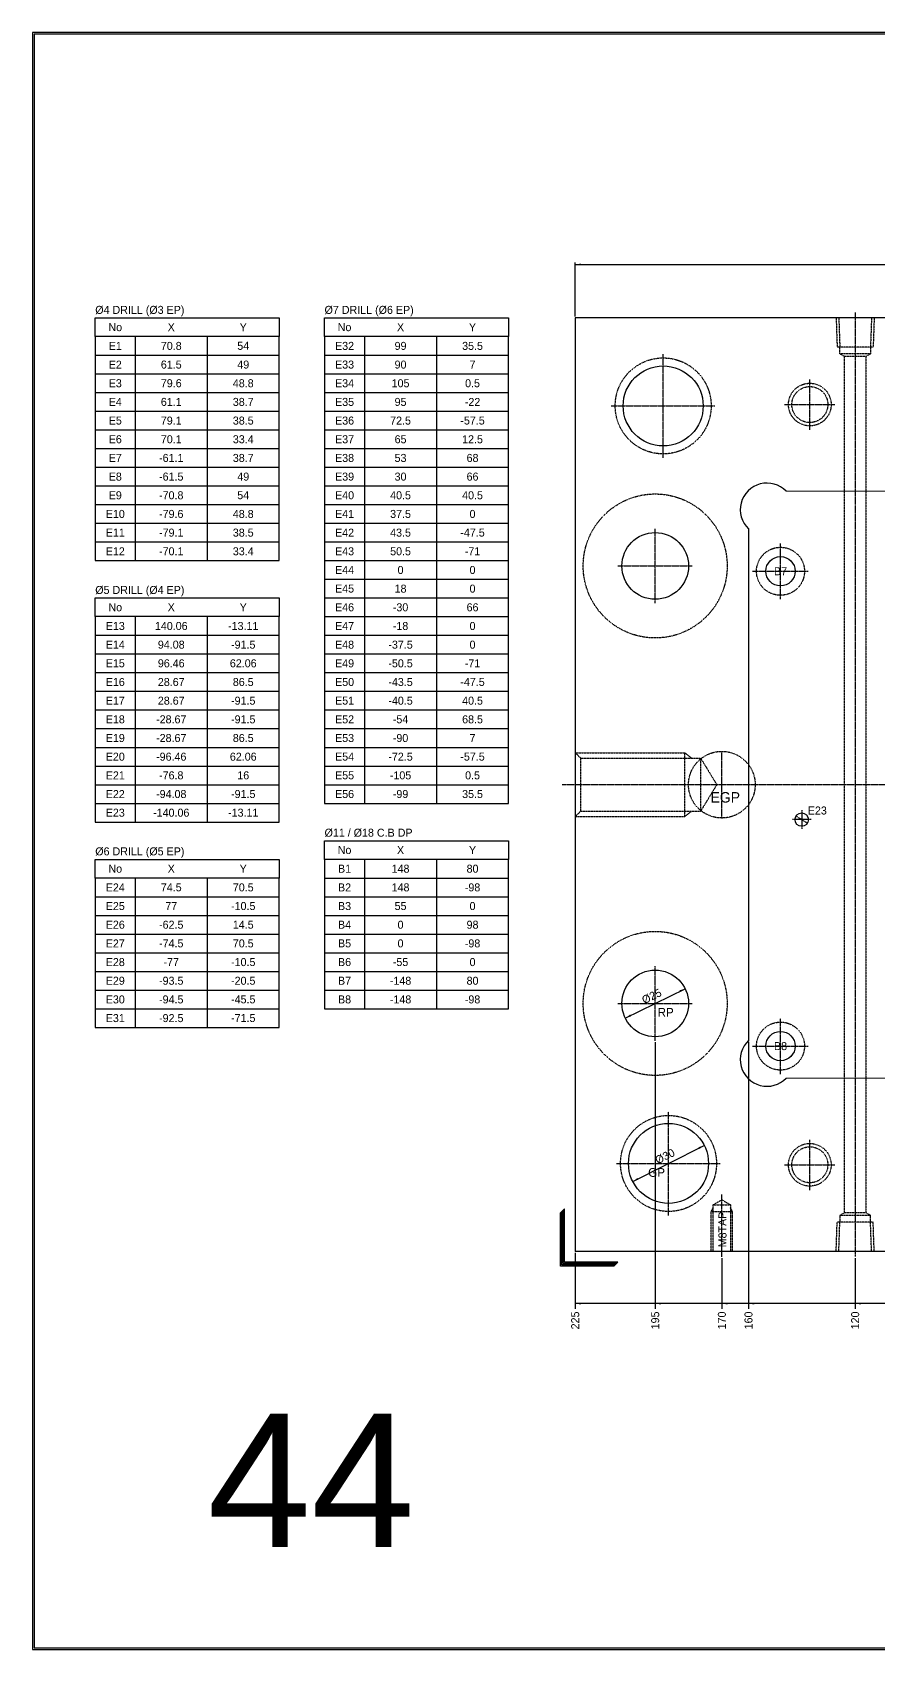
# Model space of a CAD drawing. Header units: millimetres. Extents: x 84 to 2539, y 150 to 1707.
# Drawn here: x 1049 to 1366, y 173 to 779 of the extents above; entities that cross this region are included whole.
import ezdxf
from ezdxf.enums import TextEntityAlignment as Align

# ---------------------------------------------------------------- set-up
doc = ezdxf.new("R2010")
doc.units = ezdxf.units.MM
doc.header["$LTSCALE"] = 0.3
for name, pattern in [('CEN10', [1.36, 1, -0.13, 0.1, -0.13]), ('HID2', [0.3, 0.2, -0.1]), ('HID3', [0.43, 0.3, -0.13])]:
    doc.linetypes.add(name, pattern=pattern)
for name, color, linetype in [('1', 30, 'CEN10'), ('2', 43, 'HID3'), ('4', 133, 'Continuous'), ('5', 3, 'Continuous'), ('ARROW', 254, 'Continuous'), ('base', 133, 'Continuous'), ('CB', 133, 'Continuous'), ('DIMENSION', 255, 'Continuous'), ('DIMLINE', 251, 'Continuous'), ('EP', 2, 'Continuous'), ('EP1', 2, 'Continuous'), ('L1', 31, 'Continuous'), ('TABLE', 252, 'Continuous'), ('TABLE-N', 255, 'Continuous'), ('TABLE-T', 255, 'Continuous'), ('TAP-S', 43, 'HID2'), ('WLINE', 105, 'HID3')]:
    doc.layers.add(name, color=color, linetype=linetype)
doc.layers.add('외형선', color=4, linetype='Continuous', lineweight=50)
doc.styles.add('K', font='romank.shx', dxfattribs={"bigfont": 'ciwhhs.shx'})
doc.styles.get("Standard").update_dxf_attribs({"font": 'arial.ttf'})

# ---------------------------------------------------------------- blocks, each defined once
blk = doc.blocks.new('bicon')
at = {"color": 0}
for p, q in [((4, 16), (4, -4)), ((4, 16), (5.5, 14.5)), ((4.5, 15.5), (4.5, -4.5)), ((5, 15), (5, -5)), ((5.5, 14.5), (5.5, -5.5)), ((4, -4), (-16, -4)), ((-16, -4), (-14.5, -5.5)), ((4.5, -4.5), (-15.5, -4.5)), ((5, -5), (-15, -5)), ((5.5, -5.5), (-14.5, -5.5))]:
    blk.add_line(p, q, dxfattribs=at)
blk = doc.blocks.new('karrow')
at = {"layer": 'ARROW'}
blk.add_hatch(color=256, dxfattribs=at).paths.add_polyline_path([(-1, 0.17), (-1, -0.17), (0, 0)])
blk = doc.blocks.new('ST-A1')
at = {"layer": 'L1'}
for p, q in [((788.6, 550.6), (-0.6, 550.6)), ((-0.6, 550.6), (-0.6, -0.6)), ((788, 550), (0, 550)), ((0, 550), (0, 0)), ((0, 0), (788, 0)), ((-0.6, -0.6), (788.6, -0.6))]:
    blk.add_line(p, q, dxfattribs=at)

msp = doc.modelspace()

# ---------------------------------------------------------------- linework, layer by layer
at = {"layer": '1'}
for p, q in [((1307.42, 484.4), (1307.42, 509.4)), ((1339.48, 482.46), (1335.25, 485.13))]:
    msp.add_line(p, q, dxfattribs=at)
at = {"layer": '2'}
for centre, radius in [((1282.42, 578.9), 27), ((1307.42, 496.9), 12.5), ((1282.42, 414.9), 27)]:
    msp.add_circle(centre, radius, dxfattribs=at)
at = {"layer": '4', "lineweight": 18}
for p, q in [((1331.56, 606.9), (1623.28, 606.9)), ((1331.56, 386.9), (1623.28, 386.9))]:
    msp.add_line(p, q, dxfattribs=at)
at = {"layer": '4'}
msp.add_line((1317.42, 592.76), (1317.42, 401.04), dxfattribs=at)
for centre, start, end in [((1324.35, 599.97), 43.86525, 226.13475), ((1324.35, 393.83), 133.86525, 316.13475)]:
    msp.add_arc(centre, 10, start, end, dxfattribs=at)
at = {"layer": 'base'}
for p, q in [((1702.42, 671.9), (1252.42, 671.9)), ((1252.42, 671.9), (1252.42, 321.9)), ((1702.42, 321.9), (1252.42, 321.9))]:
    msp.add_line(p, q, dxfattribs=at)
at = {"layer": 'base', "color": 30, "linetype": 'CEN10'}
for p, q in [((1285.42, 619.4), (1285.42, 658.4)), ((1340.42, 629.9), (1340.42, 648.9)), ((1265.92, 638.9), (1304.92, 638.9)), ((1330.92, 639.4), (1349.92, 639.4)), ((1282.42, 564.9), (1282.42, 592.9)), ((1268.42, 578.9), (1296.42, 578.9)), ((1707.42, 496.9), (1247.42, 496.9)), ((1282.42, 400.9), (1282.42, 428.9)), ((1268.42, 414.9), (1296.42, 414.9)), ((1287.42, 335.4), (1287.42, 374.4)), ((1340.42, 344.9), (1340.42, 363.9)), ((1267.92, 354.9), (1306.92, 354.9)), ((1330.92, 354.4), (1349.92, 354.4))]:
    msp.add_line(p, q, dxfattribs=at)
at = {"layer": 'base', "color": 8, "linetype": 'HID2'}
for p, q in [((1252.42, 508.9), (1254.42, 506.9)), ((1252.42, 508.9), (1293.42, 508.9)), ((1254.42, 506.9), (1254.42, 486.9)), ((1254.42, 506.9), (1299.42, 506.9)), ((1293.42, 508.9), (1293.42, 484.9)), ((1293.42, 508.9), (1296.02, 506.9)), ((1299.42, 506.9), (1299.42, 486.9)), ((1299.42, 506.9), (1305.52, 496.9)), ((1305.52, 496.9), (1299.42, 486.9)), ((1254.42, 486.9), (1252.42, 484.9)), ((1299.42, 486.9), (1254.42, 486.9)), ((1293.42, 484.9), (1296.02, 486.9)), ((1293.42, 484.9), (1252.42, 484.9))]:
    msp.add_line(p, q, dxfattribs=at)
at = {"layer": 'base', "color": 8, "linetype": 'HID3'}
for centre in [(1285.42, 638.9), (1287.42, 354.9)]:
    msp.add_circle(centre, 18, dxfattribs=at)
at = {"layer": 'base'}
for centre, radius in [((1285.42, 638.9), 15), ((1282.42, 578.9), 12.5), ((1282.42, 414.9), 12.5), ((1287.42, 354.9), 15)]:
    msp.add_circle(centre, radius, dxfattribs=at)
at = {"layer": 'base', "color": 8, "linetype": 'HID2'}
for centre, radius in [((1340.42, 639.4), 8), ((1340.42, 639.4), 6.75), ((1340.42, 354.4), 8), ((1340.42, 354.4), 6.75)]:
    msp.add_circle(centre, radius, dxfattribs=at)
at = {"layer": 'CB', "color": 1, "linetype": 'CEN10'}
for p, q in [((1329.42, 566.4), (1329.42, 587.4)), ((1318.92, 576.9), (1339.92, 576.9)), ((1329.42, 388.4), (1329.42, 409.4)), ((1318.92, 398.9), (1339.92, 398.9))]:
    msp.add_line(p, q, dxfattribs=at)
at = {"layer": 'CB', "color": 8, "linetype": 'HID2'}
for centre in [(1329.42, 576.9), (1329.42, 398.9)]:
    msp.add_circle(centre, 9, dxfattribs=at)
at = {"layer": 'CB'}
for centre in [(1329.42, 576.9), (1329.42, 398.9)]:
    msp.add_circle(centre, 5.5, dxfattribs=at)
at = {"layer": 'DIMLINE'}
for p, q in [((1252.42, 672.4), (1252.42, 692.7)), ((1252.42, 691.9), (1702.42, 691.9)), ((1271.21, 409.39), (1293.64, 420.42)), ((1282.42, 400.4), (1282.42, 300.39)), ((1317.42, 400.54), (1317.42, 300.39)), ((1274.02, 348.16), (1300.82, 361.65)), ((1252.42, 321.4), (1252.42, 300.39)), ((1307.42, 319.4), (1307.42, 300.39)), ((1357.42, 319.4), (1357.42, 300.39)), ((1477.42, 302.39), (1252.42, 302.39))]:
    msp.add_line(p, q, dxfattribs=at)
at = {"layer": 'EP', "color": 30, "linetype": 'CEN10'}
for p, q in [((1337.36, 487.3), (1337.36, 480.3)), ((1340.86, 483.8), (1333.86, 483.8))]:
    msp.add_line(p, q, dxfattribs=at)
at = {"layer": 'EP1'}
msp.add_circle((1337.36, 483.8), 2.5, dxfattribs=at)
at = {"layer": 'TABLE'}
for p, q in [((1087.42, 664.9), (1087.42, 657.9)), ((1114.42, 664.9), (1114.42, 657.9)), ((1173.42, 664.9), (1173.42, 657.9)), ((1200.42, 664.9), (1200.42, 657.9)), ((1087.42, 657.9), (1087.42, 650.9)), ((1114.42, 657.9), (1114.42, 650.9)), ((1173.42, 657.9), (1173.42, 650.9)), ((1200.42, 657.9), (1200.42, 650.9)), ((1087.42, 650.9), (1087.42, 643.9)), ((1114.42, 650.9), (1114.42, 643.9)), ((1173.42, 650.9), (1173.42, 643.9)), ((1200.42, 650.9), (1200.42, 643.9)), ((1087.42, 643.9), (1087.42, 636.9)), ((1114.42, 643.9), (1114.42, 636.9)), ((1173.42, 643.9), (1173.42, 636.9)), ((1200.42, 643.9), (1200.42, 636.9)), ((1087.42, 636.9), (1087.42, 629.9)), ((1114.42, 636.9), (1114.42, 629.9)), ((1173.42, 636.9), (1173.42, 629.9)), ((1200.42, 636.9), (1200.42, 629.9)), ((1087.42, 629.9), (1087.42, 622.9)), ((1114.42, 629.9), (1114.42, 622.9)), ((1173.42, 629.9), (1173.42, 622.9)), ((1200.42, 629.9), (1200.42, 622.9)), ((1087.42, 622.9), (1087.42, 615.9)), ((1114.42, 622.9), (1114.42, 615.9)), ((1173.42, 622.9), (1173.42, 615.9)), ((1200.42, 622.9), (1200.42, 615.9)), ((1087.42, 615.9), (1087.42, 608.9)), ((1114.42, 615.9), (1114.42, 608.9)), ((1173.42, 615.9), (1173.42, 608.9)), ((1200.42, 615.9), (1200.42, 608.9)), ((1087.42, 608.9), (1087.42, 601.9)), ((1114.42, 608.9), (1114.42, 601.9)), ((1173.42, 608.9), (1173.42, 601.9)), ((1200.42, 608.9), (1200.42, 601.9)), ((1087.42, 601.9), (1087.42, 594.9)), ((1114.42, 601.9), (1114.42, 594.9)), ((1173.42, 601.9), (1173.42, 594.9)), ((1200.42, 601.9), (1200.42, 594.9)), ((1087.42, 594.9), (1087.42, 587.9)), ((1114.42, 594.9), (1114.42, 587.9)), ((1173.42, 594.9), (1173.42, 587.9)), ((1200.42, 594.9), (1200.42, 587.9)), ((1087.42, 587.9), (1087.42, 580.9)), ((1114.42, 587.9), (1114.42, 580.9)), ((1173.42, 587.9), (1173.42, 580.9)), ((1200.42, 587.9), (1200.42, 580.9)), ((1173.42, 580.9), (1173.42, 573.9)), ((1200.42, 580.9), (1200.42, 573.9)), ((1173.42, 573.9), (1173.42, 566.9)), ((1200.42, 573.9), (1200.42, 566.9)), ((1173.42, 566.9), (1173.42, 559.9)), ((1200.42, 566.9), (1200.42, 559.9)), ((1087.42, 559.9), (1087.42, 552.9)), ((1114.42, 559.9), (1114.42, 552.9)), ((1173.42, 559.9), (1173.42, 552.9)), ((1200.42, 559.9), (1200.42, 552.9)), ((1087.42, 552.9), (1087.42, 545.9)), ((1114.42, 552.9), (1114.42, 545.9)), ((1173.42, 552.9), (1173.42, 545.9)), ((1200.42, 552.9), (1200.42, 545.9)), ((1087.42, 545.9), (1087.42, 538.9)), ((1114.42, 545.9), (1114.42, 538.9)), ((1173.42, 545.9), (1173.42, 538.9)), ((1200.42, 545.9), (1200.42, 538.9)), ((1087.42, 538.9), (1087.42, 531.9)), ((1114.42, 538.9), (1114.42, 531.9)), ((1173.42, 538.9), (1173.42, 531.9)), ((1200.42, 538.9), (1200.42, 531.9)), ((1087.42, 531.9), (1087.42, 524.9)), ((1114.42, 531.9), (1114.42, 524.9)), ((1173.42, 531.9), (1173.42, 524.9)), ((1200.42, 531.9), (1200.42, 524.9)), ((1087.42, 524.9), (1087.42, 517.9)), ((1114.42, 524.9), (1114.42, 517.9)), ((1173.42, 524.9), (1173.42, 517.9)), ((1200.42, 524.9), (1200.42, 517.9)), ((1087.42, 517.9), (1087.42, 510.9)), ((1114.42, 517.9), (1114.42, 510.9)), ((1173.42, 517.9), (1173.42, 510.9)), ((1200.42, 517.9), (1200.42, 510.9)), ((1087.42, 510.9), (1087.42, 503.9)), ((1114.42, 510.9), (1114.42, 503.9)), ((1173.42, 510.9), (1173.42, 503.9)), ((1200.42, 510.9), (1200.42, 503.9)), ((1087.42, 503.9), (1087.42, 496.9)), ((1114.42, 503.9), (1114.42, 496.9)), ((1173.42, 503.9), (1173.42, 496.9)), ((1200.42, 503.9), (1200.42, 496.9)), ((1087.42, 496.9), (1087.42, 489.9)), ((1114.42, 496.9), (1114.42, 489.9)), ((1173.42, 496.9), (1173.42, 489.9)), ((1200.42, 496.9), (1200.42, 489.9)), ((1087.42, 489.9), (1087.42, 482.9)), ((1114.42, 489.9), (1114.42, 482.9)), ((1173.42, 468.9), (1173.42, 461.9)), ((1200.42, 468.9), (1200.42, 461.9)), ((1087.42, 461.9), (1087.42, 454.9)), ((1114.42, 461.9), (1114.42, 454.9)), ((1173.42, 461.9), (1173.42, 454.9)), ((1200.42, 461.9), (1200.42, 454.9)), ((1087.42, 454.9), (1087.42, 447.9)), ((1114.42, 454.9), (1114.42, 447.9)), ((1173.42, 454.9), (1173.42, 447.9)), ((1200.42, 454.9), (1200.42, 447.9)), ((1087.42, 447.9), (1087.42, 440.9)), ((1114.42, 447.9), (1114.42, 440.9)), ((1173.42, 447.9), (1173.42, 440.9)), ((1200.42, 447.9), (1200.42, 440.9)), ((1087.42, 440.9), (1087.42, 433.9)), ((1114.42, 440.9), (1114.42, 433.9)), ((1173.42, 440.9), (1173.42, 433.9)), ((1200.42, 440.9), (1200.42, 433.9)), ((1087.42, 433.9), (1087.42, 426.9)), ((1114.42, 433.9), (1114.42, 426.9)), ((1173.42, 433.9), (1173.42, 426.9)), ((1200.42, 433.9), (1200.42, 426.9)), ((1087.42, 426.9), (1087.42, 419.9)), ((1114.42, 426.9), (1114.42, 419.9)), ((1173.42, 426.9), (1173.42, 419.9)), ((1200.42, 426.9), (1200.42, 419.9)), ((1087.42, 419.9), (1087.42, 412.9)), ((1114.42, 419.9), (1114.42, 412.9)), ((1173.42, 419.9), (1173.42, 412.9)), ((1200.42, 419.9), (1200.42, 412.9)), ((1087.42, 412.9), (1087.42, 405.9)), ((1114.42, 412.9), (1114.42, 405.9))]:
    msp.add_line(p, q, dxfattribs=at)
for points in [[(1072.42, 671.9), (1141.42, 671.9), (1141.42, 664.9), (1072.42, 664.9), (1072.42, 671.9)], [(1158.42, 671.9), (1227.42, 671.9), (1227.42, 664.9), (1158.42, 664.9), (1158.42, 671.9)], [(1072.42, 664.9), (1072.42, 657.9), (1141.42, 657.9), (1141.42, 664.9)], [(1158.42, 664.9), (1158.42, 657.9), (1227.42, 657.9), (1227.42, 664.9)], [(1072.42, 657.9), (1072.42, 650.9), (1141.42, 650.9), (1141.42, 657.9)], [(1158.42, 657.9), (1158.42, 650.9), (1227.42, 650.9), (1227.42, 657.9)], [(1072.42, 650.9), (1072.42, 643.9), (1141.42, 643.9), (1141.42, 650.9)], [(1158.42, 650.9), (1158.42, 643.9), (1227.42, 643.9), (1227.42, 650.9)], [(1072.42, 643.9), (1072.42, 636.9), (1141.42, 636.9), (1141.42, 643.9)], [(1158.42, 643.9), (1158.42, 636.9), (1227.42, 636.9), (1227.42, 643.9)], [(1072.42, 636.9), (1072.42, 629.9), (1141.42, 629.9), (1141.42, 636.9)], [(1158.42, 636.9), (1158.42, 629.9), (1227.42, 629.9), (1227.42, 636.9)], [(1072.42, 629.9), (1072.42, 622.9), (1141.42, 622.9), (1141.42, 629.9)], [(1158.42, 629.9), (1158.42, 622.9), (1227.42, 622.9), (1227.42, 629.9)], [(1072.42, 622.9), (1072.42, 615.9), (1141.42, 615.9), (1141.42, 622.9)], [(1158.42, 622.9), (1158.42, 615.9), (1227.42, 615.9), (1227.42, 622.9)], [(1072.42, 615.9), (1072.42, 608.9), (1141.42, 608.9), (1141.42, 615.9)], [(1158.42, 615.9), (1158.42, 608.9), (1227.42, 608.9), (1227.42, 615.9)], [(1072.42, 608.9), (1072.42, 601.9), (1141.42, 601.9), (1141.42, 608.9)], [(1158.42, 608.9), (1158.42, 601.9), (1227.42, 601.9), (1227.42, 608.9)], [(1072.42, 601.9), (1072.42, 594.9), (1141.42, 594.9), (1141.42, 601.9)], [(1158.42, 601.9), (1158.42, 594.9), (1227.42, 594.9), (1227.42, 601.9)], [(1072.42, 594.9), (1072.42, 587.9), (1141.42, 587.9), (1141.42, 594.9)], [(1158.42, 594.9), (1158.42, 587.9), (1227.42, 587.9), (1227.42, 594.9)], [(1072.42, 587.9), (1072.42, 580.9), (1141.42, 580.9), (1141.42, 587.9)], [(1158.42, 587.9), (1158.42, 580.9), (1227.42, 580.9), (1227.42, 587.9)], [(1158.42, 580.9), (1158.42, 573.9), (1227.42, 573.9), (1227.42, 580.9)], [(1158.42, 573.9), (1158.42, 566.9), (1227.42, 566.9), (1227.42, 573.9)], [(1072.42, 566.9), (1141.42, 566.9), (1141.42, 559.9), (1072.42, 559.9), (1072.42, 566.9)], [(1158.42, 566.9), (1158.42, 559.9), (1227.42, 559.9), (1227.42, 566.9)], [(1072.42, 559.9), (1072.42, 552.9), (1141.42, 552.9), (1141.42, 559.9)], [(1158.42, 559.9), (1158.42, 552.9), (1227.42, 552.9), (1227.42, 559.9)], [(1072.42, 552.9), (1072.42, 545.9), (1141.42, 545.9), (1141.42, 552.9)], [(1158.42, 552.9), (1158.42, 545.9), (1227.42, 545.9), (1227.42, 552.9)], [(1072.42, 545.9), (1072.42, 538.9), (1141.42, 538.9), (1141.42, 545.9)], [(1158.42, 545.9), (1158.42, 538.9), (1227.42, 538.9), (1227.42, 545.9)], [(1072.42, 538.9), (1072.42, 531.9), (1141.42, 531.9), (1141.42, 538.9)], [(1158.42, 538.9), (1158.42, 531.9), (1227.42, 531.9), (1227.42, 538.9)], [(1072.42, 531.9), (1072.42, 524.9), (1141.42, 524.9), (1141.42, 531.9)], [(1158.42, 531.9), (1158.42, 524.9), (1227.42, 524.9), (1227.42, 531.9)], [(1072.42, 524.9), (1072.42, 517.9), (1141.42, 517.9), (1141.42, 524.9)], [(1158.42, 524.9), (1158.42, 517.9), (1227.42, 517.9), (1227.42, 524.9)], [(1072.42, 517.9), (1072.42, 510.9), (1141.42, 510.9), (1141.42, 517.9)], [(1158.42, 517.9), (1158.42, 510.9), (1227.42, 510.9), (1227.42, 517.9)], [(1072.42, 510.9), (1072.42, 503.9), (1141.42, 503.9), (1141.42, 510.9)], [(1158.42, 510.9), (1158.42, 503.9), (1227.42, 503.9), (1227.42, 510.9)], [(1072.42, 503.9), (1072.42, 496.9), (1141.42, 496.9), (1141.42, 503.9)], [(1158.42, 503.9), (1158.42, 496.9), (1227.42, 496.9), (1227.42, 503.9)], [(1072.42, 496.9), (1072.42, 489.9), (1141.42, 489.9), (1141.42, 496.9)], [(1158.42, 496.9), (1158.42, 489.9), (1227.42, 489.9), (1227.42, 496.9)], [(1072.42, 489.9), (1072.42, 482.9), (1141.42, 482.9), (1141.42, 489.9)], [(1158.42, 475.9), (1227.42, 475.9), (1227.42, 468.9), (1158.42, 468.9), (1158.42, 475.9)], [(1072.42, 468.9), (1141.42, 468.9), (1141.42, 461.9), (1072.42, 461.9), (1072.42, 468.9)], [(1158.42, 468.9), (1158.42, 461.9), (1227.42, 461.9), (1227.42, 468.9)], [(1072.42, 461.9), (1072.42, 454.9), (1141.42, 454.9), (1141.42, 461.9)], [(1158.42, 461.9), (1158.42, 454.9), (1227.42, 454.9), (1227.42, 461.9)], [(1072.42, 454.9), (1072.42, 447.9), (1141.42, 447.9), (1141.42, 454.9)], [(1158.42, 454.9), (1158.42, 447.9), (1227.42, 447.9), (1227.42, 454.9)], [(1072.42, 447.9), (1072.42, 440.9), (1141.42, 440.9), (1141.42, 447.9)], [(1158.42, 447.9), (1158.42, 440.9), (1227.42, 440.9), (1227.42, 447.9)], [(1072.42, 440.9), (1072.42, 433.9), (1141.42, 433.9), (1141.42, 440.9)], [(1158.42, 440.9), (1158.42, 433.9), (1227.42, 433.9), (1227.42, 440.9)], [(1072.42, 433.9), (1072.42, 426.9), (1141.42, 426.9), (1141.42, 433.9)], [(1158.42, 433.9), (1158.42, 426.9), (1227.42, 426.9), (1227.42, 433.9)], [(1072.42, 426.9), (1072.42, 419.9), (1141.42, 419.9), (1141.42, 426.9)], [(1158.42, 426.9), (1158.42, 419.9), (1227.42, 419.9), (1227.42, 426.9)], [(1072.42, 419.9), (1072.42, 412.9), (1141.42, 412.9), (1141.42, 419.9)], [(1158.42, 419.9), (1158.42, 412.9), (1227.42, 412.9), (1227.42, 419.9)], [(1072.42, 412.9), (1072.42, 405.9), (1141.42, 405.9), (1141.42, 412.9)]]:
    msp.add_lwpolyline(points, dxfattribs=at)
at = {"layer": 'TAP-S', "color": 30, "linetype": 'CEN10'}
msp.add_line((1307.42, 319.9), (1307.42, 343.3), dxfattribs=at)
at = {"layer": 'TAP-S'}
for p, q in [((1303.42, 336.9), (1304.17, 338.2)), ((1303.42, 321.9), (1303.42, 336.9)), ((1303.42, 336.9), (1311.42, 336.9)), ((1311.42, 336.9), (1310.67, 338.2)), ((1311.42, 321.9), (1311.42, 336.9))]:
    msp.add_line(p, q, dxfattribs=at)
for points in [[(1304.17, 339.4), (1307.42, 341.3), (1310.67, 339.4)], [(1304.17, 321.9), (1304.17, 339.4), (1310.67, 339.4), (1310.67, 321.9)]]:
    msp.add_lwpolyline(points, dxfattribs=at)
at = {"layer": 'WLINE', "color": 30, "linetype": 'CEN10'}
msp.add_line((1357.42, 673.9), (1357.42, 319.9), dxfattribs=at)
at = {"layer": 'WLINE'}
for p, q in [((1350.29, 671.9), (1350.67, 660.9)), ((1351.29, 671.9), (1351.67, 660.9)), ((1363.56, 671.9), (1363.17, 660.9)), ((1364.56, 671.9), (1364.17, 660.9)), ((1364.17, 660.9), (1350.67, 660.9)), ((1351.67, 658.4), (1351.67, 660.9)), ((1363.17, 660.9), (1363.17, 658.4)), ((1363.17, 658.4), (1351.67, 658.4)), ((1353.42, 657.39), (1351.67, 658.4)), ((1361.42, 657.39), (1353.42, 657.39)), ((1353.42, 336.41), (1353.42, 657.39)), ((1363.17, 658.4), (1361.42, 657.39)), ((1361.42, 657.39), (1361.42, 336.41)), ((1353.42, 336.41), (1351.67, 335.4)), ((1363.17, 335.4), (1351.67, 335.4)), ((1351.67, 335.4), (1351.67, 332.9)), ((1361.42, 336.41), (1353.42, 336.41)), ((1363.17, 335.4), (1361.42, 336.41)), ((1363.17, 332.9), (1363.17, 335.4)), ((1350.29, 321.9), (1350.67, 332.9)), ((1364.17, 332.9), (1350.67, 332.9)), ((1351.29, 321.9), (1351.67, 332.9)), ((1363.56, 321.9), (1363.17, 332.9)), ((1364.56, 321.9), (1364.17, 332.9))]:
    msp.add_line(p, q, dxfattribs=at)

# ---------------------------------------------------------------- block references
at = {"xscale": 1.1, "yscale": 1.1, "zscale": 1.1}
msp.add_blockref('ST-A1', (1049.48, 173.29), dxfattribs=at)
at = {"layer": '5', "rotation": 270}
msp.add_blockref('bicon', (1252.42, 321.9), dxfattribs=at)
at = {"layer": 'ARROW', "xscale": 2.2, "yscale": 2.2, "zscale": 2.2}
for p, rotation in [((1252.42, 691.9), 180), ((1293.64, 420.42), 26.19542355709429), ((1271.21, 409.39), 206.1954235570943), ((1300.82, 361.65), 26.71982607393983), ((1274.02, 348.16), 206.7198260739397), ((1252.42, 302.39), 180), ((1282.42, 302.39), 180), ((1307.42, 302.39), 180), ((1317.42, 302.39), 180), ((1357.42, 302.39), 180)]:
    msp.add_blockref('karrow', p, dxfattribs=dict(at, rotation=rotation))

# ---------------------------------------------------------------- texts
at = {"layer": 'DIMENSION', "style": 'K'}
for s, height, rotation, p in [('EGP', 3.919, 360, (1308.71, 490.2)), ('%%c25', 3, 26.19542, (1281.76, 416.25)), ('RP', 3.266, 0, (1286.36, 409.92)), ('%%c30', 3, 26.71983, (1286.75, 356.24)), ('GP', 3.266, 0, (1282.94, 349.89))]:
    msp.add_text(s, height=height, rotation=rotation, dxfattribs=at).set_placement(p, align=Align.CENTER)
for s, p in [('M8TAP', (1307.66, 336.83)), ('225', (1252.42, 299.39)), ('195', (1282.42, 299.39)), ('170', (1307.42, 299.39)), ('160', (1317.42, 299.39)), ('120', (1357.42, 299.39))]:
    msp.add_text(s, height=3, rotation=90, dxfattribs=at).set_placement(p, align=Align.MIDDLE_RIGHT)
at = {"layer": 'TABLE', "color": 133, "style": 'K'}
for s, p in [('%%c4 DRILL (%%C3 EP)', (1072.42, 673.4)), ('%%c7 DRILL (%%C6 EP)', (1158.42, 673.4)), ('%%c5 DRILL (%%C4 EP)', (1072.42, 568.4)), ('%%c11 / %%c18 C.B DP', (1158.42, 477.4)), ('%%c6 DRILL (%%C5 EP)', (1072.42, 470.4))]:
    msp.add_text(s, height=3, dxfattribs=at).set_placement(p)
for s, p in [('No', (1079.92, 668.4)), ('X', (1100.92, 668.4)), ('Y', (1127.92, 668.4)), ('No', (1165.92, 668.4)), ('X', (1186.92, 668.4)), ('Y', (1213.92, 668.4)), ('No', (1079.92, 563.4)), ('X', (1100.92, 563.4)), ('Y', (1127.92, 563.4)), ('No', (1165.92, 472.4)), ('X', (1186.92, 472.4)), ('Y', (1213.92, 472.4)), ('No', (1079.92, 465.4)), ('X', (1100.92, 465.4)), ('Y', (1127.92, 465.4))]:
    msp.add_text(s, height=3, dxfattribs=at).set_placement(p, align=Align.MIDDLE)
at = {"layer": 'TABLE-N', "style": 'K'}
for s, p in [('B7', (1329.42, 576.9)), ('B8', (1329.42, 398.9))]:
    msp.add_text(s, height=3, dxfattribs=at).set_placement(p, align=Align.MIDDLE)
msp.add_text('E23', height=3, dxfattribs=at).set_placement((1339.66, 485.72))
at = {"layer": 'TABLE-T', "style": 'K'}
for s, p in [('E1', (1079.92, 661.4)), ('70.8', (1100.92, 661.4)), ('54', (1127.92, 661.4)), ('E32', (1165.92, 661.4)), ('99', (1186.92, 661.4)), ('35.5', (1213.92, 661.4)), ('E2', (1079.92, 654.4)), ('61.5', (1100.92, 654.4)), ('49', (1127.92, 654.4)), ('E33', (1165.92, 654.4)), ('90', (1186.92, 654.4)), ('7', (1213.92, 654.4)), ('E3', (1079.92, 647.4)), ('79.6', (1100.92, 647.4)), ('48.8', (1127.92, 647.4)), ('E34', (1165.92, 647.4)), ('105', (1186.92, 647.4)), ('0.5', (1213.92, 647.4)), ('E4', (1079.92, 640.4)), ('61.1', (1100.92, 640.4)), ('38.7', (1127.92, 640.4)), ('E35', (1165.92, 640.4)), ('95', (1186.92, 640.4)), ('-22', (1213.92, 640.4)), ('E5', (1079.92, 633.4)), ('79.1', (1100.92, 633.4)), ('38.5', (1127.92, 633.4)), ('E36', (1165.92, 633.4)), ('72.5', (1186.92, 633.4)), ('-57.5', (1213.92, 633.4)), ('E6', (1079.92, 626.4)), ('70.1', (1100.92, 626.4)), ('33.4', (1127.92, 626.4)), ('E37', (1165.92, 626.4)), ('65', (1186.92, 626.4)), ('12.5', (1213.92, 626.4)), ('E7', (1079.92, 619.4)), ('-61.1', (1100.92, 619.4)), ('38.7', (1127.92, 619.4)), ('E38', (1165.92, 619.4)), ('53', (1186.92, 619.4)), ('68', (1213.92, 619.4)), ('E8', (1079.92, 612.4)), ('-61.5', (1100.92, 612.4)), ('49', (1127.92, 612.4)), ('E39', (1165.92, 612.4)), ('30', (1186.92, 612.4)), ('66', (1213.92, 612.4)), ('E9', (1079.92, 605.4)), ('-70.8', (1100.92, 605.4)), ('54', (1127.92, 605.4)), ('E40', (1165.92, 605.4)), ('40.5', (1186.92, 605.4)), ('40.5', (1213.92, 605.4)), ('E10', (1079.92, 598.4)), ('-79.6', (1100.92, 598.4)), ('48.8', (1127.92, 598.4)), ('E41', (1165.92, 598.4)), ('37.5', (1186.92, 598.4)), ('0', (1213.92, 598.4)), ('E11', (1079.92, 591.4)), ('-79.1', (1100.92, 591.4)), ('38.5', (1127.92, 591.4)), ('E42', (1165.92, 591.4)), ('43.5', (1186.92, 591.4)), ('-47.5', (1213.92, 591.4)), ('E12', (1079.92, 584.4)), ('-70.1', (1100.92, 584.4)), ('33.4', (1127.92, 584.4)), ('E43', (1165.92, 584.4)), ('50.5', (1186.92, 584.4)), ('-71', (1213.92, 584.4)), ('E44', (1165.92, 577.4)), ('0', (1186.92, 577.4)), ('0', (1213.92, 577.4)), ('E45', (1165.92, 570.4)), ('18', (1186.92, 570.4)), ('0', (1213.92, 570.4)), ('E46', (1165.92, 563.4)), ('-30', (1186.92, 563.4)), ('66', (1213.92, 563.4)), ('E13', (1079.92, 556.4)), ('140.06', (1100.92, 556.4)), ('-13.11', (1127.92, 556.4)), ('E47', (1165.92, 556.4)), ('-18', (1186.92, 556.4)), ('0', (1213.92, 556.4)), ('E14', (1079.92, 549.4)), ('94.08', (1100.92, 549.4)), ('-91.5', (1127.92, 549.4)), ('E48', (1165.92, 549.4)), ('-37.5', (1186.92, 549.4)), ('0', (1213.92, 549.4)), ('E15', (1079.92, 542.4)), ('96.46', (1100.92, 542.4)), ('62.06', (1127.92, 542.4)), ('E49', (1165.92, 542.4)), ('-50.5', (1186.92, 542.4)), ('-71', (1213.92, 542.4)), ('E16', (1079.92, 535.4)), ('28.67', (1100.92, 535.4)), ('86.5', (1127.92, 535.4)), ('E50', (1165.92, 535.4)), ('-43.5', (1186.92, 535.4)), ('-47.5', (1213.92, 535.4)), ('E17', (1079.92, 528.4)), ('28.67', (1100.92, 528.4)), ('-91.5', (1127.92, 528.4)), ('E51', (1165.92, 528.4)), ('-40.5', (1186.92, 528.4)), ('40.5', (1213.92, 528.4)), ('E18', (1079.92, 521.4)), ('-28.67', (1100.92, 521.4)), ('-91.5', (1127.92, 521.4)), ('E52', (1165.92, 521.4)), ('-54', (1186.92, 521.4)), ('68.5', (1213.92, 521.4)), ('E19', (1079.92, 514.4)), ('-28.67', (1100.92, 514.4)), ('86.5', (1127.92, 514.4)), ('E53', (1165.92, 514.4)), ('-90', (1186.92, 514.4)), ('7', (1213.92, 514.4)), ('E20', (1079.92, 507.4)), ('-96.46', (1100.92, 507.4)), ('62.06', (1127.92, 507.4)), ('E54', (1165.92, 507.4)), ('-72.5', (1186.92, 507.4)), ('-57.5', (1213.92, 507.4)), ('E21', (1079.92, 500.4)), ('-76.8', (1100.92, 500.4)), ('16', (1127.92, 500.4)), ('E55', (1165.92, 500.4)), ('-105', (1186.92, 500.4)), ('0.5', (1213.92, 500.4)), ('E22', (1079.92, 493.4)), ('-94.08', (1100.92, 493.4)), ('-91.5', (1127.92, 493.4)), ('E56', (1165.92, 493.4)), ('-99', (1186.92, 493.4)), ('35.5', (1213.92, 493.4)), ('E23', (1079.92, 486.4)), ('-140.06', (1100.92, 486.4)), ('-13.11', (1127.92, 486.4)), ('B1', (1165.92, 465.4)), ('148', (1186.92, 465.4)), ('80', (1213.92, 465.4)), ('E24', (1079.92, 458.4)), ('74.5', (1100.92, 458.4)), ('70.5', (1127.92, 458.4)), ('B2', (1165.92, 458.4)), ('148', (1186.92, 458.4)), ('-98', (1213.92, 458.4)), ('E25', (1079.92, 451.4)), ('77', (1100.92, 451.4)), ('-10.5', (1127.92, 451.4)), ('B3', (1165.92, 451.4)), ('55', (1186.92, 451.4)), ('0', (1213.92, 451.4)), ('E26', (1079.92, 444.4)), ('-62.5', (1100.92, 444.4)), ('14.5', (1127.92, 444.4)), ('B4', (1165.92, 444.4)), ('0', (1186.92, 444.4)), ('98', (1213.92, 444.4)), ('E27', (1079.92, 437.4)), ('-74.5', (1100.92, 437.4)), ('70.5', (1127.92, 437.4)), ('B5', (1165.92, 437.4)), ('0', (1186.92, 437.4)), ('-98', (1213.92, 437.4)), ('E28', (1079.92, 430.4)), ('-77', (1100.92, 430.4)), ('-10.5', (1127.92, 430.4)), ('B6', (1165.92, 430.4)), ('-55', (1186.92, 430.4)), ('0', (1213.92, 430.4)), ('E29', (1079.92, 423.4)), ('-93.5', (1100.92, 423.4)), ('-20.5', (1127.92, 423.4)), ('B7', (1165.92, 423.4)), ('-148', (1186.92, 423.4)), ('80', (1213.92, 423.4)), ('E30', (1079.92, 416.4)), ('-94.5', (1100.92, 416.4)), ('-45.5', (1127.92, 416.4)), ('B8', (1165.92, 416.4)), ('-148', (1186.92, 416.4)), ('-98', (1213.92, 416.4)), ('E31', (1079.92, 409.4)), ('-92.5', (1100.92, 409.4)), ('-71.5', (1127.92, 409.4))]:
    msp.add_text(s, height=3, dxfattribs=at).set_placement(p, align=Align.MIDDLE)
at = {"layer": '외형선'}
msp.add_text('44', height=50, dxfattribs=at).set_placement((1114.53, 211.15))

doc.saveas('drawing.dxf')
